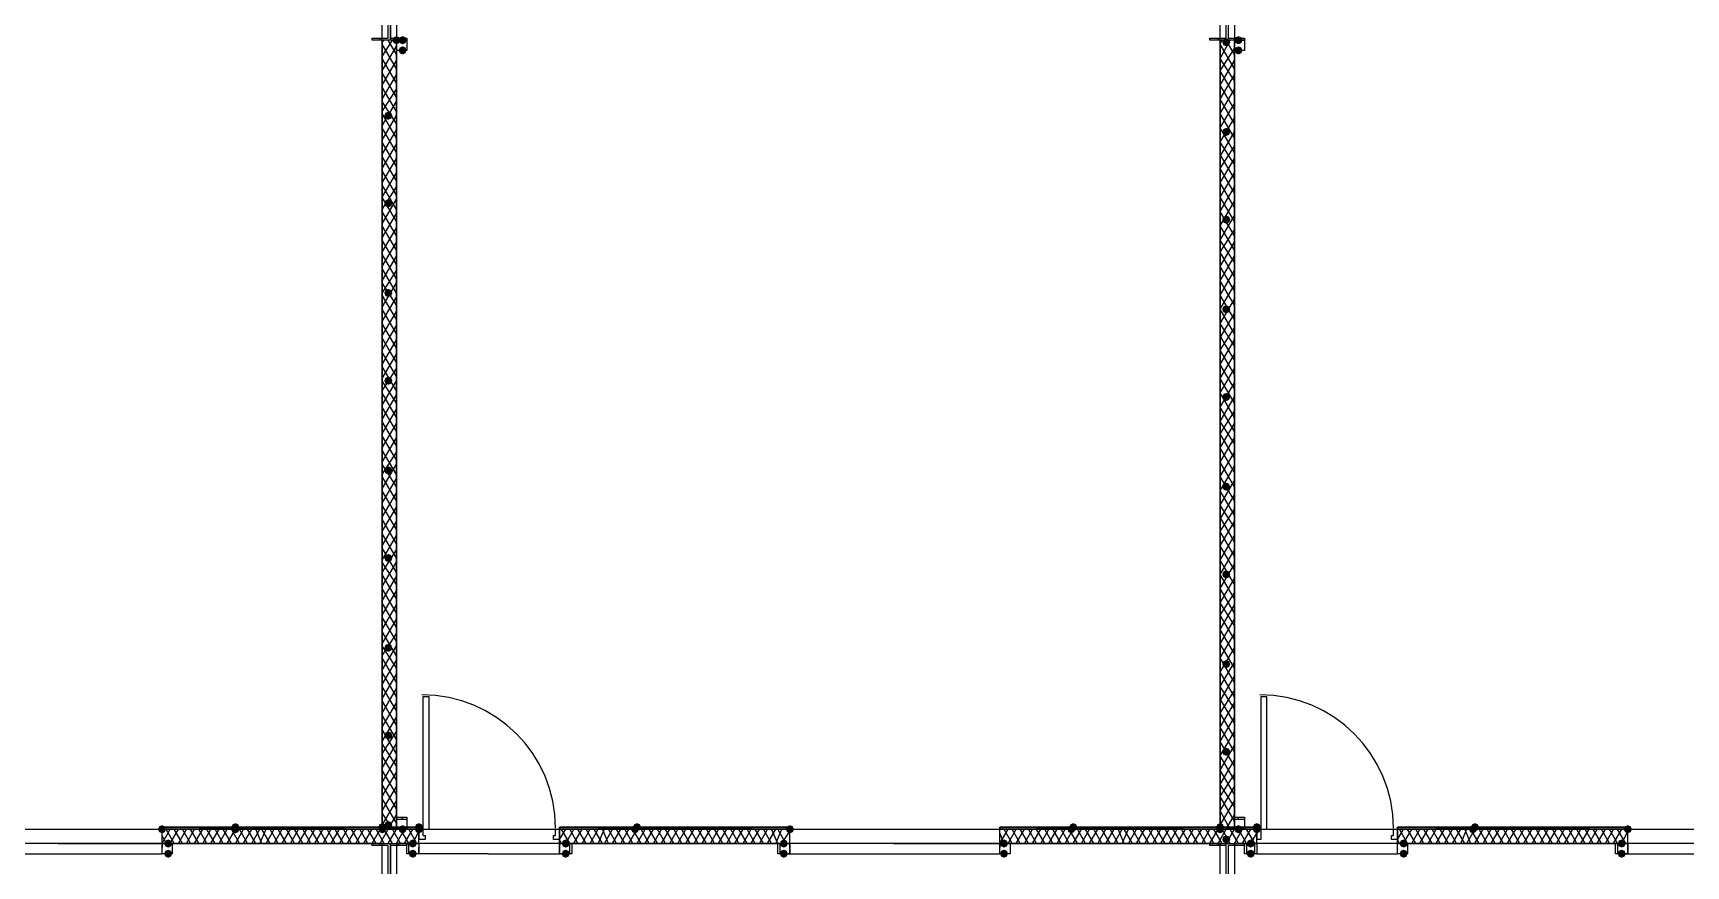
# Model space of a CAD drawing. Header units: millimetres. Extents: x 0 to 420, y 0 to 297.
# Drawn here: x 300.68 to 335, y 185.5 to 202.8 of the extents above; entities that cross this region are included whole.
import ezdxf

# ---------------------------------------------------------------- set-up
doc = ezdxf.new("R2010")
doc.units = ezdxf.units.MM
doc.layers.get('0').update_dxf_attribs({"linetype": 'CONTINUOUS'})

msp = doc.modelspace()

# ---------------------------------------------------------------- hatches: boundary and pattern name
at = {"true_color": 0x000007}
for points in [[(308.313667, 202.649667), (308.288796, 202.589871), (308.229, 202.565), (308.169204, 202.589871), (308.144333, 202.649667), (308.169204, 202.709462), (308.229, 202.734333), (308.288796, 202.709463)], [(308.440667, 202.649667), (308.415796, 202.589871), (308.356, 202.565), (308.296204, 202.589871), (308.271333, 202.649667), (308.296204, 202.709462), (308.356, 202.734333), (308.415796, 202.709463)], [(308.440667, 202.438), (308.415796, 202.378204), (308.356, 202.353333), (308.296204, 202.378204), (308.271333, 202.438), (308.296204, 202.497796), (308.356, 202.522667), (308.415796, 202.497796)], [(325.543333, 202.607333), (325.518462, 202.547537), (325.458667, 202.522667), (325.398871, 202.547537), (325.374, 202.607333), (325.398871, 202.667129), (325.458667, 202.692), (325.518462, 202.667129)], [(325.797333, 202.649667), (325.772462, 202.589871), (325.712667, 202.565), (325.652871, 202.589871), (325.628, 202.649667), (325.652871, 202.709462), (325.712667, 202.734333), (325.772462, 202.709463)], [(325.797333, 202.438), (325.772462, 202.378204), (325.712667, 202.353333), (325.652871, 202.378204), (325.628, 202.438), (325.652871, 202.497796), (325.712667, 202.522667), (325.772462, 202.497796)], [(308.144333, 201.083333), (308.119462, 201.023537), (308.059667, 200.998667), (307.999871, 201.023537), (307.975, 201.083333), (307.999871, 201.143129), (308.059667, 201.168), (308.119462, 201.143129)], [(325.543333, 200.744667), (325.518462, 200.684871), (325.458667, 200.66), (325.398871, 200.684871), (325.374, 200.744667), (325.398871, 200.804462), (325.458667, 200.829333), (325.518462, 200.804463)], [(308.144333, 199.263), (308.119462, 199.203204), (308.059667, 199.178333), (307.999871, 199.203204), (307.975, 199.263), (307.999871, 199.322796), (308.059667, 199.347667), (308.119462, 199.322796)], [(325.543333, 198.924333), (325.518462, 198.864537), (325.458667, 198.839667), (325.398871, 198.864537), (325.374, 198.924333), (325.398871, 198.984129), (325.458667, 199.009), (325.518462, 198.984129)], [(308.144333, 197.400333), (308.119462, 197.340537), (308.059667, 197.315667), (307.999871, 197.340537), (307.975, 197.400333), (307.999871, 197.460129), (308.059667, 197.485), (308.119462, 197.460129)], [(325.543333, 197.061667), (325.518462, 197.001871), (325.458667, 196.977), (325.398871, 197.001871), (325.374, 197.061667), (325.398871, 197.121462), (325.458667, 197.146333), (325.518462, 197.121463)], [(308.144333, 195.58), (308.119462, 195.520204), (308.059667, 195.495333), (307.999871, 195.520204), (307.975, 195.58), (307.999871, 195.639796), (308.059667, 195.664667), (308.119462, 195.639796)], [(325.543333, 195.241333), (325.518462, 195.181537), (325.458667, 195.156667), (325.398871, 195.181537), (325.374, 195.241333), (325.398871, 195.301129), (325.458667, 195.326), (325.518462, 195.301129)], [(308.144333, 193.717333), (308.119462, 193.657537), (308.059667, 193.632667), (307.999871, 193.657537), (307.975, 193.717333), (307.999871, 193.777129), (308.059667, 193.802), (308.119462, 193.777129)], [(325.543333, 193.378667), (325.518462, 193.318871), (325.458667, 193.294), (325.398871, 193.318871), (325.374, 193.378667), (325.398871, 193.438462), (325.458667, 193.463333), (325.518462, 193.438463)], [(308.144333, 191.897), (308.119462, 191.837204), (308.059667, 191.812333), (307.999871, 191.837204), (307.975, 191.897), (307.999871, 191.956796), (308.059667, 191.981667), (308.119462, 191.956796)], [(325.543333, 191.558333), (325.518462, 191.498538), (325.458667, 191.473667), (325.398871, 191.498538), (325.374, 191.558333), (325.398871, 191.618129), (325.458667, 191.643), (325.518462, 191.618129)], [(308.144333, 190.034333), (308.119462, 189.974538), (308.059667, 189.949667), (307.999871, 189.974538), (307.975, 190.034333), (307.999871, 190.094129), (308.059667, 190.119), (308.119462, 190.094129)], [(325.543333, 189.695667), (325.518462, 189.635871), (325.458667, 189.611), (325.398871, 189.635871), (325.374, 189.695667), (325.398871, 189.755462), (325.458667, 189.780333), (325.518462, 189.755463)], [(308.144333, 188.214), (308.119462, 188.154204), (308.059667, 188.129333), (307.999871, 188.154204), (307.975, 188.214), (307.999871, 188.273796), (308.059667, 188.298667), (308.119462, 188.273796)], [(325.543333, 187.875333), (325.518462, 187.815537), (325.458667, 187.790667), (325.398871, 187.815537), (325.374, 187.875333), (325.398871, 187.935129), (325.458667, 187.96), (325.518462, 187.935129)], [(308.144333, 186.351333), (308.119462, 186.291537), (308.059667, 186.266667), (307.999871, 186.291537), (307.975, 186.351333), (307.999871, 186.411129), (308.059667, 186.436), (308.119462, 186.411129)], [(303.445333, 186.266667), (303.420462, 186.206871), (303.360667, 186.182), (303.300871, 186.206871), (303.276, 186.266667), (303.300871, 186.326462), (303.360667, 186.351333), (303.420462, 186.326463)], [(303.572333, 185.970333), (303.547462, 185.910537), (303.487667, 185.885667), (303.427871, 185.910537), (303.403, 185.970333), (303.427871, 186.030129), (303.487667, 186.055), (303.547462, 186.030129)], [(308.440667, 186.266667), (308.415796, 186.206871), (308.356, 186.182), (308.296204, 186.206871), (308.271333, 186.266667), (308.296204, 186.326462), (308.356, 186.351333), (308.415796, 186.326463)], [(308.652333, 185.970333), (308.627462, 185.910537), (308.567667, 185.885667), (308.507871, 185.910537), (308.483, 185.970333), (308.507871, 186.030129), (308.567667, 186.055), (308.627462, 186.030129)], [(311.827333, 185.970333), (311.802462, 185.910537), (311.742667, 185.885667), (311.682871, 185.910537), (311.658, 185.970333), (311.682871, 186.030129), (311.742667, 186.055), (311.802462, 186.030129)], [(316.357, 185.970333), (316.332129, 185.910537), (316.272333, 185.885667), (316.212538, 185.910537), (316.187667, 185.970333), (316.212537, 186.030129), (316.272333, 186.055), (316.332129, 186.030129)], [(320.929, 185.970333), (320.904129, 185.910537), (320.844333, 185.885667), (320.784537, 185.910537), (320.759667, 185.970333), (320.784537, 186.030129), (320.844333, 186.055), (320.904129, 186.030129)], [(325.543333, 186.055), (325.518462, 185.995204), (325.458667, 185.970333), (325.398871, 185.995204), (325.374, 186.055), (325.398871, 186.114796), (325.458667, 186.139667), (325.518462, 186.114796)], [(325.797333, 186.266667), (325.772462, 186.206871), (325.712667, 186.182), (325.652871, 186.206871), (325.628, 186.266667), (325.652871, 186.326462), (325.712667, 186.351333), (325.772462, 186.326463)], [(326.051333, 185.970333), (326.026462, 185.910537), (325.966667, 185.885667), (325.906871, 185.910537), (325.882, 185.970333), (325.906871, 186.030129), (325.966667, 186.055), (326.026462, 186.030129)], [(329.226333, 185.970333), (329.201462, 185.910537), (329.141667, 185.885667), (329.081871, 185.910537), (329.057, 185.970333), (329.081871, 186.030129), (329.141667, 186.055), (329.201462, 186.030129)], [(333.756, 185.970333), (333.731129, 185.910537), (333.671333, 185.885667), (333.611537, 185.910537), (333.586667, 185.970333), (333.611537, 186.030129), (333.671333, 186.055), (333.731129, 186.030129)], [(303.572333, 185.758667), (303.547462, 185.698871), (303.487667, 185.674), (303.427871, 185.698871), (303.403, 185.758667), (303.427871, 185.818462), (303.487667, 185.843333), (303.547462, 185.818463)], [(308.652333, 185.758667), (308.627462, 185.698871), (308.567667, 185.674), (308.507871, 185.698871), (308.483, 185.758667), (308.507871, 185.818462), (308.567667, 185.843333), (308.627462, 185.818463)], [(311.827333, 185.758667), (311.802462, 185.698871), (311.742667, 185.674), (311.682871, 185.698871), (311.658, 185.758667), (311.682871, 185.818462), (311.742667, 185.843333), (311.802462, 185.818463)], [(316.357, 185.758667), (316.332129, 185.698871), (316.272333, 185.674), (316.212538, 185.698871), (316.187667, 185.758667), (316.212537, 185.818462), (316.272333, 185.843333), (316.332129, 185.818463)], [(320.929, 185.758667), (320.904129, 185.698871), (320.844333, 185.674), (320.784537, 185.698871), (320.759667, 185.758667), (320.784537, 185.818462), (320.844333, 185.843333), (320.904129, 185.818463)], [(326.051333, 185.758667), (326.026462, 185.698871), (325.966667, 185.674), (325.906871, 185.698871), (325.882, 185.758667), (325.906871, 185.818462), (325.966667, 185.843333), (326.026462, 185.818463)], [(329.226333, 185.758667), (329.201462, 185.698871), (329.141667, 185.674), (329.081871, 185.698871), (329.057, 185.758667), (329.081871, 185.818462), (329.141667, 185.843333), (329.201462, 185.818463)], [(333.756, 185.758667), (333.731129, 185.698871), (333.671333, 185.674), (333.611537, 185.698871), (333.586667, 185.758667), (333.611537, 185.818462), (333.671333, 185.843333), (333.731129, 185.818463)]]:
    msp.add_hatch(color=0, dxfattribs=at).paths.add_polyline_path(points, flags=0)
at = {"true_color": 0x0000fe}
for points in [[(304.969333, 186.309), (304.944462, 186.249204), (304.884667, 186.224333), (304.824871, 186.249204), (304.8, 186.309), (304.824871, 186.368796), (304.884667, 186.393667), (304.944462, 186.368796)], [(308.017333, 186.309), (307.992462, 186.249204), (307.932667, 186.224333), (307.872871, 186.249204), (307.848, 186.309), (307.872871, 186.368796), (307.932667, 186.393667), (307.992462, 186.368796)], [(308.017333, 186.309), (307.992462, 186.249204), (307.932667, 186.224333), (307.872871, 186.249204), (307.848, 186.309), (307.872871, 186.368796), (307.932667, 186.393667), (307.992462, 186.368796)], [(308.779333, 186.309), (308.754462, 186.249204), (308.694667, 186.224333), (308.634871, 186.249204), (308.61, 186.309), (308.634871, 186.368796), (308.694667, 186.393667), (308.754462, 186.368796)], [(313.309, 186.309), (313.284129, 186.249204), (313.224333, 186.224333), (313.164537, 186.249204), (313.139667, 186.309), (313.164537, 186.368796), (313.224333, 186.393667), (313.284129, 186.368796)], [(322.368333, 186.309), (322.343462, 186.249204), (322.283667, 186.224333), (322.223871, 186.249204), (322.199, 186.309), (322.223871, 186.368796), (322.283667, 186.393667), (322.343462, 186.368796)], [(325.416333, 186.309), (325.391462, 186.249204), (325.331667, 186.224333), (325.271871, 186.249204), (325.247, 186.309), (325.271871, 186.368796), (325.331667, 186.393667), (325.391462, 186.368796)], [(325.416333, 186.309), (325.391462, 186.249204), (325.331667, 186.224333), (325.271871, 186.249204), (325.247, 186.309), (325.271871, 186.368796), (325.331667, 186.393667), (325.391462, 186.368796)], [(326.178333, 186.309), (326.153462, 186.249204), (326.093667, 186.224333), (326.033871, 186.249204), (326.009, 186.309), (326.033871, 186.368796), (326.093667, 186.393667), (326.153462, 186.368796)], [(330.708, 186.309), (330.683129, 186.249204), (330.623333, 186.224333), (330.563538, 186.249204), (330.538667, 186.309), (330.563537, 186.368796), (330.623333, 186.393667), (330.683129, 186.368796)], [(304.969333, 186.266667), (304.944462, 186.206871), (304.884667, 186.182), (304.824871, 186.206871), (304.8, 186.266667), (304.824871, 186.326462), (304.884667, 186.351333), (304.944462, 186.326463)], [(308.017333, 186.266667), (307.992462, 186.206871), (307.932667, 186.182), (307.872871, 186.206871), (307.848, 186.266667), (307.872871, 186.326462), (307.932667, 186.351333), (307.992462, 186.326463)], [(308.017333, 186.266667), (307.992462, 186.206871), (307.932667, 186.182), (307.872871, 186.206871), (307.848, 186.266667), (307.872871, 186.326462), (307.932667, 186.351333), (307.992462, 186.326463)], [(308.779333, 186.266667), (308.754462, 186.206871), (308.694667, 186.182), (308.634871, 186.206871), (308.61, 186.266667), (308.634871, 186.326462), (308.694667, 186.351333), (308.754462, 186.326463)], [(313.266667, 186.266667), (313.241796, 186.206871), (313.182, 186.182), (313.122204, 186.206871), (313.097333, 186.266667), (313.122204, 186.326462), (313.182, 186.351333), (313.241796, 186.326463)], [(316.484, 186.266667), (316.459129, 186.206871), (316.399333, 186.182), (316.339538, 186.206871), (316.314667, 186.266667), (316.339537, 186.326462), (316.399333, 186.351333), (316.459129, 186.326463)], [(316.484, 186.266667), (316.459129, 186.206871), (316.399333, 186.182), (316.339538, 186.206871), (316.314667, 186.266667), (316.339537, 186.326462), (316.399333, 186.351333), (316.459129, 186.326463)], [(322.326, 186.266667), (322.301129, 186.206871), (322.241333, 186.182), (322.181537, 186.206871), (322.156667, 186.266667), (322.181537, 186.326462), (322.241333, 186.351333), (322.301129, 186.326463)], [(325.416333, 186.266667), (325.391462, 186.206871), (325.331667, 186.182), (325.271871, 186.206871), (325.247, 186.266667), (325.271871, 186.326462), (325.331667, 186.351333), (325.391462, 186.326463)], [(325.416333, 186.266667), (325.391462, 186.206871), (325.331667, 186.182), (325.271871, 186.206871), (325.247, 186.266667), (325.271871, 186.326462), (325.331667, 186.351333), (325.391462, 186.326463)], [(326.178333, 186.266667), (326.153462, 186.206871), (326.093667, 186.182), (326.033871, 186.206871), (326.009, 186.266667), (326.033871, 186.326462), (326.093667, 186.351333), (326.153462, 186.326463)], [(330.665667, 186.266667), (330.640796, 186.206871), (330.581, 186.182), (330.521204, 186.206871), (330.496333, 186.266667), (330.521204, 186.326462), (330.581, 186.351333), (330.640796, 186.326463)], [(333.883, 186.266667), (333.858129, 186.206871), (333.798333, 186.182), (333.738538, 186.206871), (333.713667, 186.266667), (333.738537, 186.326462), (333.798333, 186.351333), (333.858129, 186.326463)], [(333.883, 186.266667), (333.858129, 186.206871), (333.798333, 186.182), (333.738538, 186.206871), (333.713667, 186.266667), (333.738537, 186.326462), (333.798333, 186.351333), (333.858129, 186.326463)]]:
    msp.add_hatch(color=0, dxfattribs=at).paths.add_polyline_path(points, flags=0)
at = {"true_color": 0x000007}
h = msp.add_hatch(color=0, dxfattribs=at)
h.paths.add_polyline_path([(307.932667, 186.309), (303.360667, 186.309), (307.932667, 186.266667)], flags=0)
h.paths.add_polyline_path([(303.360667, 186.309), (307.932667, 186.266667), (303.360667, 186.266667)], flags=0)
h = msp.add_hatch(color=0, dxfattribs=at)
h.paths.add_polyline_path([(308.694667, 186.309), (307.932667, 186.309), (308.694667, 186.266667)], flags=0)
h.paths.add_polyline_path([(307.932667, 186.309), (308.694667, 186.266667), (307.932667, 186.266667)], flags=0)
h = msp.add_hatch(color=0, dxfattribs=at)
h.paths.add_polyline_path([(316.399333, 186.309), (311.615667, 186.309), (316.399333, 186.266667)], flags=0)
h.paths.add_polyline_path([(311.615667, 186.309), (316.399333, 186.266667), (311.615667, 186.266667)], flags=0)
h = msp.add_hatch(color=0, dxfattribs=at)
h.paths.add_polyline_path([(325.331667, 186.309), (320.759667, 186.309), (325.331667, 186.266667)], flags=0)
h.paths.add_polyline_path([(320.759667, 186.309), (325.331667, 186.266667), (320.759667, 186.266667)], flags=0)
h = msp.add_hatch(color=0, dxfattribs=at)
h.paths.add_polyline_path([(326.093667, 186.309), (325.331667, 186.309), (326.093667, 186.266667)], flags=0)
h.paths.add_polyline_path([(325.331667, 186.309), (326.093667, 186.266667), (325.331667, 186.266667)], flags=0)
h = msp.add_hatch(color=0, dxfattribs=at)
h.paths.add_polyline_path([(333.798333, 186.309), (329.014667, 186.309), (333.798333, 186.266667)], flags=0)
h.paths.add_polyline_path([(329.014667, 186.309), (333.798333, 186.266667), (329.014667, 186.266667)], flags=0)

# ---------------------------------------------------------------- linework, layer by layer
at = {"color": 0, "true_color": 0x000007}
for points in [[(290.83, 186.266667), (307.932667, 186.266667), (307.932667, 220.768333), (290.83, 220.768333)], [(308.229, 186.266667), (325.331667, 186.266667), (325.331667, 220.768333), (308.229, 220.768333)], [(342.730667, 186.266667), (342.730667, 220.768333), (325.628, 220.768333), (325.628, 186.266667)], [(308.440667, 202.649667), (307.721, 202.649667), (307.721, 202.692), (308.059667, 202.692), (308.059667, 203.327), (307.721, 203.327), (307.721, 203.369333), (308.440667, 203.369333), (308.440667, 203.327), (308.102, 203.327), (308.102, 202.692), (308.440667, 202.692)], [(325.839667, 202.649667), (325.12, 202.649667), (325.12, 202.692), (325.458667, 202.692), (325.458667, 203.327), (325.12, 203.327), (325.12, 203.369333), (325.839667, 203.369333), (325.839667, 203.327), (325.501, 203.327), (325.501, 202.692), (325.839667, 202.692)], [(308.440667, 202.438), (308.229, 202.438), (308.229, 202.649667), (308.440667, 202.649667), (308.440667, 202.438), (308.229, 202.438), (308.229, 202.649667), (308.440667, 202.649667)], [(325.839667, 202.438), (325.628, 202.438), (325.628, 202.649667), (325.839667, 202.649667), (325.839667, 202.438), (325.628, 202.438), (325.628, 202.649667), (325.839667, 202.649667)], [(308.779333, 189.018333), (308.779333, 186.266667), (308.906333, 186.266667), (308.906333, 189.018333)], [(326.178333, 189.018333), (326.178333, 186.266667), (326.305333, 186.266667), (326.305333, 189.018333)], [(308.440667, 186.266667), (308.229, 186.266667), (308.229, 186.478333), (308.440667, 186.478333), (308.440667, 186.266667), (308.229, 186.266667), (308.229, 186.520667), (308.440667, 186.520667)], [(325.839667, 186.266667), (325.628, 186.266667), (325.628, 186.478333), (325.839667, 186.478333), (325.839667, 186.266667), (325.628, 186.266667), (325.628, 186.520667), (325.839667, 186.520667)], [(307.932667, 186.309), (303.360667, 186.309), (307.932667, 186.266667)], [(303.360667, 186.309), (307.932667, 186.266667), (303.360667, 186.266667)], [(303.360667, 186.266667), (303.360667, 186.309), (307.932667, 186.309), (307.932667, 186.266667), (303.360667, 186.266667), (307.932667, 186.266667), (307.932667, 186.309), (303.360667, 186.309)], [(308.694667, 186.309), (307.932667, 186.309), (308.694667, 186.266667)], [(307.932667, 186.309), (308.694667, 186.266667), (307.932667, 186.266667)], [(308.694667, 186.309), (307.932667, 186.309), (307.932667, 186.266667), (308.694667, 186.266667)], [(308.694667, 186.309), (307.932667, 186.309), (307.932667, 186.266667), (308.694667, 186.266667)], [(308.694667, 186.055), (308.694667, 186.266667), (308.779333, 186.266667), (308.779333, 186.139667), (308.821667, 186.139667), (308.821667, 186.055)], [(308.694667, 186.266667), (308.694667, 186.055)], [(311.488667, 186.055), (311.488667, 186.139667), (311.531, 186.139667), (311.531, 186.266667), (311.615667, 186.266667), (311.615667, 186.055)], [(316.399333, 186.309), (311.615667, 186.309), (316.399333, 186.266667)], [(311.615667, 186.309), (316.399333, 186.266667), (311.615667, 186.266667)], [(311.615667, 186.266667), (311.615667, 186.309), (316.399333, 186.309), (316.399333, 186.266667), (311.615667, 186.266667), (316.399333, 186.266667), (316.399333, 186.309), (311.615667, 186.309)], [(311.615667, 186.266667), (311.615667, 186.055)], [(325.331667, 186.309), (320.759667, 186.309), (325.331667, 186.266667)], [(320.759667, 186.309), (325.331667, 186.266667), (320.759667, 186.266667)], [(320.759667, 186.266667), (320.759667, 186.309), (325.331667, 186.309), (325.331667, 186.266667), (320.759667, 186.266667), (325.331667, 186.266667), (325.331667, 186.309), (320.759667, 186.309)], [(326.093667, 186.309), (325.331667, 186.309), (326.093667, 186.266667)], [(325.331667, 186.309), (326.093667, 186.266667), (325.331667, 186.266667)], [(326.093667, 186.309), (325.331667, 186.309), (325.331667, 186.266667), (326.093667, 186.266667)], [(326.093667, 186.309), (325.331667, 186.309), (325.331667, 186.266667), (326.093667, 186.266667)], [(326.093667, 186.055), (326.093667, 186.266667), (326.178333, 186.266667), (326.178333, 186.139667), (326.178333, 186.055)], [(326.093667, 186.266667), (326.093667, 186.055)], [(328.887667, 186.055), (328.887667, 186.139667), (328.93, 186.139667), (328.93, 186.266667), (329.014667, 186.266667), (329.014667, 186.055)], [(333.798333, 186.309), (329.014667, 186.309), (333.798333, 186.266667)], [(329.014667, 186.309), (333.798333, 186.266667), (329.014667, 186.266667)], [(329.014667, 186.266667), (329.014667, 186.309), (333.798333, 186.309), (333.798333, 186.266667), (329.014667, 186.266667), (333.798333, 186.266667), (333.798333, 186.309), (329.014667, 186.309)], [(329.014667, 186.266667), (329.014667, 186.055)], [(307.932667, 185.970333), (290.83, 185.970333), (290.83, 174.836667), (307.932667, 174.836667)], [(308.440667, 185.250667), (307.721, 185.250667), (307.721, 185.293), (308.059667, 185.293), (308.059667, 185.928), (307.721, 185.928), (307.721, 185.970333), (308.440667, 185.970333), (308.440667, 185.928), (308.102, 185.928), (308.102, 185.293), (308.440667, 185.293)], [(325.331667, 174.836667), (325.331667, 185.970333), (308.229, 185.970333), (308.229, 174.836667)], [(311.869667, 185.758667), (311.615667, 185.758667), (311.615667, 185.970333), (311.869667, 185.970333)], [(311.827333, 185.758667), (311.827333, 185.970333), (311.615667, 185.970333), (311.615667, 185.758667)], [(316.145333, 185.970333), (316.399333, 185.970333), (316.399333, 185.758667), (316.145333, 185.758667)], [(316.187667, 185.970333), (316.187667, 185.758667), (316.399333, 185.758667), (316.399333, 185.970333)], [(325.839667, 185.250667), (325.12, 185.250667), (325.12, 185.293), (325.458667, 185.293), (325.458667, 185.928), (325.12, 185.928), (325.12, 185.970333), (325.839667, 185.970333), (325.839667, 185.928), (325.501, 185.928), (325.501, 185.293), (325.839667, 185.293)], [(325.628, 185.970333), (325.628, 174.836667), (342.730667, 174.836667), (342.730667, 185.970333)], [(326.093667, 185.758667), (325.839667, 185.758667), (325.839667, 185.970333), (326.093667, 185.970333)], [(326.051333, 185.758667), (326.051333, 185.970333), (325.882, 185.970333), (325.882, 185.758667)], [(329.226333, 185.758667), (329.014667, 185.758667), (329.014667, 185.970333), (329.226333, 185.970333), (329.226333, 185.758667), (329.014667, 185.758667), (329.014667, 185.970333), (329.226333, 185.970333)], [(333.544333, 185.970333), (333.798333, 185.970333), (333.798333, 185.758667), (333.544333, 185.758667)], [(333.586667, 185.970333), (333.586667, 185.758667), (333.798333, 185.758667), (333.798333, 185.970333)]]:
    msp.add_lwpolyline(points, close=True, dxfattribs=at)
for points in [[(308.102, 202.649667), (308.102, 203.369333)], [(325.458667, 202.649667), (325.458667, 203.369333)], [(307.721, 202.649667), (307.721, 202.692)], [(307.890333, 202.649667), (307.890333, 202.692)], [(307.932667, 202.607333), (307.975, 202.649667)], [(307.932667, 202.311), (308.144333, 202.649667)], [(308.229, 186.266667), (308.229, 202.649667), (307.932667, 202.649667), (307.932667, 186.266667)], [(308.229, 202.057), (307.932667, 202.565)], [(307.932667, 202.014667), (308.229, 202.522667)], [(308.229, 202.353333), (308.059667, 202.649667)], [(308.271333, 202.649667), (308.271333, 202.692)], [(308.440667, 202.649667), (308.440667, 202.692)], [(325.12, 202.649667), (325.12, 202.692)], [(325.289333, 202.649667), (325.289333, 202.692)], [(325.331667, 202.565), (325.374, 202.649667)], [(325.331667, 202.268667), (325.543333, 202.649667)], [(325.628, 186.266667), (325.628, 202.649667), (325.331667, 202.649667), (325.331667, 186.266667)], [(325.628, 202.057), (325.331667, 202.565)], [(325.628, 202.353333), (325.458667, 202.649667)], [(325.628, 202.649667), (325.628, 202.692)], [(325.839667, 202.649667), (325.839667, 202.692)], [(308.229, 201.760667), (307.932667, 202.268667)], [(307.932667, 201.718333), (308.229, 202.226333)], [(325.331667, 202.014667), (325.628, 202.480333)], [(325.628, 201.803), (325.331667, 202.268667)], [(325.331667, 201.718333), (325.628, 202.226333)], [(308.229, 201.464333), (307.932667, 201.972333)], [(307.932667, 201.422), (308.229, 201.93)], [(325.628, 201.506667), (325.331667, 202.014667)], [(325.331667, 201.422), (325.628, 201.93)], [(308.229, 201.168), (307.932667, 201.676)], [(307.932667, 201.168), (308.229, 201.633667)], [(325.628, 201.210333), (325.331667, 201.718333)], [(325.331667, 201.125667), (325.628, 201.633667)], [(307.932667, 200.871667), (308.229, 201.379667)], [(308.229, 200.914), (307.932667, 201.379667)], [(325.628, 200.914), (325.331667, 201.422)], [(325.331667, 200.829333), (325.628, 201.337333)], [(308.229, 200.617667), (307.932667, 201.125667)], [(307.932667, 200.575333), (308.229, 201.083333)], [(308.229, 200.321333), (307.932667, 200.829333)], [(307.932667, 200.279), (308.229, 200.787)], [(325.628, 200.617667), (325.331667, 201.125667)], [(325.331667, 200.533), (325.628, 201.041)], [(325.628, 200.321333), (325.331667, 200.829333)], [(308.229, 200.025), (307.932667, 200.533)], [(307.932667, 199.982667), (308.229, 200.490667)], [(325.331667, 200.236667), (325.628, 200.744667)], [(325.628, 200.067333), (325.331667, 200.533)], [(325.331667, 199.982667), (325.628, 200.448333)], [(308.229, 199.728667), (307.932667, 200.236667)], [(307.932667, 199.686333), (308.229, 200.194333)], [(325.628, 199.771), (325.331667, 200.279)], [(325.331667, 199.686333), (325.628, 200.194333)], [(308.229, 199.432333), (307.932667, 199.940333)], [(307.932667, 199.39), (308.229, 199.898)], [(325.628, 199.474667), (325.331667, 199.982667)], [(325.331667, 199.39), (325.628, 199.898)], [(308.229, 199.136), (307.932667, 199.644)], [(307.932667, 199.136), (308.229, 199.601667)], [(325.628, 199.178333), (325.331667, 199.686333)], [(325.331667, 199.093667), (325.628, 199.601667)], [(308.229, 198.882), (307.932667, 199.39)], [(307.932667, 198.839667), (308.229, 199.347667)], [(308.229, 198.585667), (307.932667, 199.093667)], [(325.628, 198.882), (325.331667, 199.39)], [(325.331667, 198.797333), (325.628, 199.305333)], [(325.628, 198.585667), (325.331667, 199.093667)], [(307.932667, 198.543333), (308.229, 199.051333)], [(308.229, 198.289333), (307.932667, 198.797333)], [(307.932667, 198.247), (308.229, 198.755)], [(325.331667, 198.501), (325.628, 199.009)], [(325.628, 198.289333), (325.331667, 198.797333)], [(308.229, 197.993), (307.932667, 198.501)], [(307.932667, 197.950667), (308.229, 198.458667)], [(325.331667, 198.247), (325.628, 198.712667)], [(325.628, 198.035333), (325.331667, 198.501)], [(325.331667, 197.950667), (325.628, 198.458667)], [(308.229, 197.696667), (307.932667, 198.204667)], [(307.932667, 197.654333), (308.229, 198.162333)], [(325.628, 197.739), (325.331667, 198.247)], [(325.331667, 197.654333), (325.628, 198.162333)], [(308.229, 197.400333), (307.932667, 197.908333)], [(307.932667, 197.400333), (308.229, 197.866)], [(325.628, 197.442667), (325.331667, 197.950667)], [(325.331667, 197.358), (325.628, 197.866)], [(307.932667, 197.104), (308.229, 197.612)], [(308.229, 197.146333), (307.932667, 197.612)], [(308.229, 196.85), (307.932667, 197.358)], [(325.628, 197.146333), (325.331667, 197.654333)], [(325.331667, 197.061667), (325.628, 197.569667)], [(325.628, 196.85), (325.331667, 197.358)], [(307.932667, 196.807667), (308.229, 197.315667)], [(308.229, 196.553667), (307.932667, 197.061667)], [(307.932667, 196.511333), (308.229, 197.019333)], [(325.331667, 196.765333), (325.628, 197.273333)], [(325.628, 196.553667), (325.331667, 197.061667)], [(308.229, 196.257333), (307.932667, 196.765333)], [(307.932667, 196.215), (308.229, 196.723)], [(325.331667, 196.469), (325.628, 196.977)], [(325.628, 196.299667), (325.331667, 196.765333)], [(325.331667, 196.215), (325.628, 196.680667)], [(308.229, 195.961), (307.932667, 196.469)], [(307.932667, 195.918667), (308.229, 196.426667)], [(325.628, 196.003333), (325.331667, 196.511333)], [(325.331667, 195.918667), (325.628, 196.426667)], [(308.229, 195.664667), (307.932667, 196.172667)], [(307.932667, 195.622333), (308.229, 196.130333)], [(325.628, 195.707), (325.331667, 196.215)], [(325.331667, 195.622333), (325.628, 196.130333)], [(308.229, 195.368333), (307.932667, 195.876333)], [(307.932667, 195.368333), (308.229, 195.834)], [(325.628, 195.410667), (325.331667, 195.918667)], [(325.331667, 195.326), (325.628, 195.834)], [(307.932667, 195.072), (308.229, 195.58)], [(308.229, 195.114333), (307.932667, 195.58)], [(308.229, 194.818), (307.932667, 195.326)], [(325.628, 195.114333), (325.331667, 195.622333)], [(325.331667, 195.029667), (325.628, 195.537667)], [(325.628, 194.818), (325.331667, 195.326)], [(307.932667, 194.775667), (308.229, 195.283667)], [(308.229, 194.521667), (307.932667, 195.029667)], [(307.932667, 194.479333), (308.229, 194.987333)], [(325.331667, 194.733333), (325.628, 195.241333)], [(325.628, 194.521667), (325.331667, 195.029667)], [(308.229, 194.225333), (307.932667, 194.733333)], [(307.932667, 194.183), (308.229, 194.691)], [(325.331667, 194.479333), (325.628, 194.945)], [(325.628, 194.267667), (325.331667, 194.733333)], [(325.331667, 194.183), (325.628, 194.691)], [(308.229, 193.929), (307.932667, 194.437)], [(307.932667, 193.886667), (308.229, 194.394667)], [(325.628, 193.971333), (325.331667, 194.479333)], [(325.331667, 193.886667), (325.628, 194.394667)], [(308.229, 193.632667), (307.932667, 194.140667)], [(307.932667, 193.632667), (308.229, 194.098333)], [(325.628, 193.675), (325.331667, 194.183)], [(325.331667, 193.590333), (325.628, 194.098333)], [(307.932667, 193.336333), (308.229, 193.844333)], [(308.229, 193.378667), (307.932667, 193.844333)], [(308.229, 193.082333), (307.932667, 193.590333)], [(325.628, 193.378667), (325.331667, 193.886667)], [(325.331667, 193.294), (325.628, 193.802)], [(325.628, 193.082333), (325.331667, 193.590333)], [(307.932667, 193.04), (308.229, 193.548)], [(308.229, 192.786), (307.932667, 193.294)], [(307.932667, 192.743667), (308.229, 193.251667)], [(325.331667, 192.997667), (325.628, 193.505667)], [(325.628, 192.786), (325.331667, 193.294)], [(308.229, 192.489667), (307.932667, 192.997667)], [(307.932667, 192.447333), (308.229, 192.955333)], [(325.331667, 192.701333), (325.628, 193.209333)], [(325.628, 192.532), (325.331667, 192.997667)], [(325.331667, 192.447333), (325.628, 192.913)], [(308.229, 192.193333), (307.932667, 192.701333)], [(307.932667, 192.151), (308.229, 192.659)], [(325.628, 192.235667), (325.331667, 192.743667)], [(325.331667, 192.151), (325.628, 192.659)], [(308.229, 191.897), (307.932667, 192.405)], [(307.932667, 191.854667), (308.229, 192.362667)], [(325.628, 191.939333), (325.331667, 192.447333)], [(325.331667, 191.854667), (325.628, 192.362667)], [(308.229, 191.600667), (307.932667, 192.108667)], [(307.932667, 191.600667), (308.229, 192.066333)], [(325.628, 191.643), (325.331667, 192.151)], [(325.331667, 191.558333), (325.628, 192.066333)], [(307.932667, 191.304333), (308.229, 191.812333)], [(308.229, 191.346667), (307.932667, 191.812333)], [(308.229, 191.050333), (307.932667, 191.558333)], [(325.628, 191.346667), (325.331667, 191.854667)], [(325.331667, 191.262), (325.628, 191.77)], [(325.628, 191.050333), (325.331667, 191.558333)], [(307.932667, 191.008), (308.229, 191.516)], [(308.229, 190.754), (307.932667, 191.262)], [(307.932667, 190.711667), (308.229, 191.219667)], [(325.331667, 190.965667), (325.628, 191.473667)], [(325.628, 190.754), (325.331667, 191.262)], [(325.331667, 190.711667), (325.628, 191.177333)], [(308.229, 190.457667), (307.932667, 190.965667)], [(307.932667, 190.415333), (308.229, 190.923333)], [(325.628, 190.5), (325.331667, 190.965667)], [(325.331667, 190.415333), (325.628, 190.923333)], [(308.229, 190.161333), (307.932667, 190.669333)], [(307.932667, 190.119), (308.229, 190.627)], [(325.628, 190.203667), (325.331667, 190.711667)], [(325.331667, 190.119), (325.628, 190.627)], [(308.229, 189.865), (307.932667, 190.373)], [(307.932667, 189.865), (308.229, 190.330667)], [(325.628, 189.907333), (325.331667, 190.415333)], [(325.331667, 189.822667), (325.628, 190.330667)], [(307.932667, 189.568667), (308.229, 190.076667)], [(308.229, 189.611), (307.932667, 190.076667)], [(308.229, 189.314667), (307.932667, 189.822667)], [(325.628, 189.611), (325.331667, 190.119)], [(325.331667, 189.526333), (325.628, 190.034333)], [(325.628, 189.314667), (325.331667, 189.822667)], [(307.932667, 189.272333), (308.229, 189.780333)], [(308.229, 189.018333), (307.932667, 189.526333)], [(307.932667, 188.976), (308.229, 189.484)], [(325.331667, 189.23), (325.628, 189.738)], [(325.628, 189.018333), (325.331667, 189.526333)], [(308.229, 188.722), (307.932667, 189.23)], [(307.932667, 188.679667), (308.229, 189.187667)], [(325.331667, 188.933667), (325.628, 189.441667)], [(325.628, 188.764333), (325.331667, 189.23)], [(325.331667, 188.679667), (325.628, 189.145333)], [(308.229, 188.425667), (307.932667, 188.933667)], [(307.932667, 188.383333), (308.229, 188.891333)], [(311.531, 186.287833), (311.516684, 186.571342), (311.474666, 186.84666), (311.40634, 187.112395), (311.313099, 187.367151), (311.196337, 187.609537), (311.057448, 187.838157), (310.897824, 188.051619), (310.718861, 188.248528), (310.521952, 188.427491), (310.308491, 188.587114), (310.07987, 188.726004), (309.837485, 188.842766), (309.582728, 188.936007), (309.316994, 189.004333), (309.041675, 189.046351), (308.758167, 189.060667)], [(325.628, 188.468), (325.331667, 188.976)], [(325.331667, 188.383333), (325.628, 188.891333)], [(328.93, 186.287833), (328.915684, 186.571342), (328.873666, 186.84666), (328.80534, 187.112395), (328.712099, 187.367151), (328.595337, 187.609537), (328.456448, 187.838157), (328.296824, 188.051619), (328.117861, 188.248528), (327.920952, 188.427491), (327.707491, 188.587114), (327.47887, 188.726004), (327.236485, 188.842766), (326.981728, 188.936007), (326.715994, 189.004333), (326.440675, 189.046351), (326.157167, 189.060667)], [(308.229, 188.129333), (307.932667, 188.637333)], [(307.932667, 188.087), (308.229, 188.595)], [(325.628, 188.171667), (325.331667, 188.679667)], [(325.331667, 188.087), (325.628, 188.595)], [(308.229, 187.833), (307.932667, 188.341)], [(307.932667, 187.833), (308.229, 188.298667)], [(325.628, 187.875333), (325.331667, 188.383333)], [(325.331667, 187.790667), (325.628, 188.298667)], [(307.932667, 187.536667), (308.229, 188.044667)], [(308.229, 187.579), (307.932667, 188.044667)], [(308.229, 187.282667), (307.932667, 187.790667)], [(307.932667, 187.240333), (308.229, 187.748333)], [(325.628, 187.579), (325.331667, 188.087)], [(325.331667, 187.494333), (325.628, 188.002333)], [(325.628, 187.282667), (325.331667, 187.790667)], [(308.229, 186.986333), (307.932667, 187.494333)], [(307.932667, 186.944), (308.229, 187.452)], [(325.331667, 187.198), (325.628, 187.706)], [(325.628, 186.986333), (325.331667, 187.494333)], [(325.331667, 186.944), (325.628, 187.409667)], [(308.229, 186.69), (307.932667, 187.198)], [(307.932667, 186.647667), (308.229, 187.155667)], [(325.628, 186.732333), (325.331667, 187.198)], [(325.331667, 186.647667), (325.628, 187.155667)], [(308.229, 186.393667), (307.932667, 186.901667)], [(307.932667, 186.351333), (308.229, 186.859333)], [(325.628, 186.436), (325.331667, 186.944)], [(325.331667, 186.351333), (325.628, 186.859333)], [(308.144333, 186.266667), (307.932667, 186.605333)], [(308.059667, 186.266667), (308.229, 186.563)], [(308.356, 186.478333), (308.356, 186.520667)], [(325.543333, 186.266667), (325.331667, 186.647667)], [(325.458667, 186.266667), (325.628, 186.563)], [(325.712667, 186.478333), (325.712667, 186.520667)], [(307.932667, 186.266667), (303.360667, 186.266667), (307.932667, 186.309), (303.360667, 186.309)], [(303.360667, 185.970333), (303.53, 186.266667)], [(303.360667, 185.970333), (303.360667, 186.266667)], [(303.360667, 185.970333), (303.360667, 186.266667)], [(307.932667, 186.266667), (303.360667, 186.266667)], [(303.445333, 185.970333), (303.360667, 186.139667)], [(303.614667, 185.970333), (303.445333, 186.266667)], [(303.53, 185.970333), (303.699333, 186.266667)], [(303.784, 185.970333), (303.614667, 186.266667)], [(303.699333, 185.970333), (303.868667, 186.266667)], [(303.953333, 185.970333), (303.784, 186.266667)], [(303.868667, 185.970333), (304.038, 186.266667)], [(304.122667, 185.970333), (303.953333, 186.266667)], [(304.038, 185.970333), (304.207333, 186.266667)], [(304.292, 185.970333), (304.122667, 186.266667)], [(304.207333, 185.970333), (304.376667, 186.266667)], [(304.461333, 185.970333), (304.292, 186.266667)], [(304.376667, 185.970333), (304.546, 186.266667)], [(304.630667, 185.970333), (304.461333, 186.266667)], [(304.546, 185.970333), (304.715333, 186.266667)], [(304.8, 185.970333), (304.630667, 186.266667)], [(304.715333, 185.970333), (304.884667, 186.266667)], [(304.969333, 185.970333), (304.8, 186.266667)], [(304.884667, 185.970333), (305.054, 186.266667)], [(305.138667, 185.970333), (304.969333, 186.266667)], [(305.054, 185.970333), (305.223333, 186.266667)], [(305.308, 185.970333), (305.138667, 186.266667)], [(305.223333, 185.970333), (305.392667, 186.266667)], [(305.435, 185.970333), (305.308, 186.266667)], [(305.392667, 185.970333), (305.519667, 186.266667)], [(305.604333, 185.970333), (305.435, 186.266667)], [(305.519667, 185.970333), (305.689, 186.266667)], [(305.773667, 185.970333), (305.604333, 186.266667)], [(305.689, 185.970333), (305.858333, 186.266667)], [(305.943, 185.970333), (305.773667, 186.266667)], [(305.858333, 185.970333), (306.027667, 186.266667)], [(306.112333, 185.970333), (305.943, 186.266667)], [(306.027667, 185.970333), (306.197, 186.266667)], [(306.281667, 185.970333), (306.112333, 186.266667)], [(306.197, 185.970333), (306.366333, 186.266667)], [(306.451, 185.970333), (306.281667, 186.266667)], [(306.366333, 185.970333), (306.535667, 186.266667)], [(306.620333, 185.970333), (306.451, 186.266667)], [(306.535667, 185.970333), (306.705, 186.266667)], [(306.789667, 185.970333), (306.620333, 186.266667)], [(306.705, 185.970333), (306.874333, 186.266667)], [(306.959, 185.970333), (306.789667, 186.266667)], [(306.874333, 185.970333), (307.043667, 186.266667)], [(307.128333, 185.970333), (306.959, 186.266667)], [(307.043667, 185.970333), (307.213, 186.266667)], [(307.297667, 185.970333), (307.128333, 186.266667)], [(307.213, 185.970333), (307.382333, 186.266667)], [(307.467, 185.970333), (307.297667, 186.266667)], [(307.382333, 185.970333), (307.551667, 186.266667)], [(307.636333, 185.970333), (307.467, 186.266667)], [(307.551667, 185.970333), (307.721, 186.266667)], [(307.805667, 185.970333), (307.636333, 186.266667)], [(307.721, 185.970333), (307.890333, 186.266667)], [(307.975, 185.970333), (307.805667, 186.266667)], [(307.890333, 185.970333), (308.059667, 186.266667)], [(307.975, 186.266667), (307.932667, 186.309)], [(308.694667, 186.309), (307.932667, 186.309), (308.694667, 186.309), (307.932667, 186.266667)], [(308.144333, 185.970333), (307.975, 186.266667)], [(308.059667, 185.970333), (308.229, 186.266667)], [(308.313667, 185.970333), (308.144333, 186.266667)], [(308.229, 186.266667), (308.229, 186.309)], [(308.229, 185.970333), (308.398333, 186.266667)], [(308.694667, 186.266667), (308.229, 186.266667)], [(308.483, 185.970333), (308.313667, 186.266667)], [(308.398333, 185.970333), (308.567667, 186.266667)], [(308.652333, 185.970333), (308.483, 186.266667)], [(308.567667, 185.970333), (308.694667, 186.224333)], [(308.694667, 186.182), (308.652333, 186.266667)], [(308.694667, 185.970333), (308.694667, 186.055), (308.694667, 186.266667)], [(308.694667, 185.970333), (308.694667, 186.055)], [(316.399333, 186.266667), (311.615667, 186.266667), (316.399333, 186.309), (311.615667, 186.309)], [(311.615667, 186.055), (311.742667, 186.266667)], [(311.615667, 185.970333), (311.615667, 186.055), (311.615667, 186.266667)], [(316.399333, 186.266667), (311.615667, 186.266667)], [(311.658, 185.970333), (311.615667, 186.055)], [(311.615667, 185.970333), (311.615667, 186.055)], [(311.827333, 185.970333), (311.658, 186.266667)], [(311.742667, 185.970333), (311.912, 186.266667)], [(311.996667, 185.970333), (311.827333, 186.266667)], [(311.912, 185.970333), (312.081333, 186.266667)], [(312.166, 185.970333), (311.996667, 186.266667)], [(312.081333, 185.970333), (312.250667, 186.266667)], [(312.335333, 185.970333), (312.166, 186.266667)], [(312.250667, 185.970333), (312.42, 186.266667)], [(312.504667, 185.970333), (312.335333, 186.266667)], [(312.42, 185.970333), (312.547, 186.266667)], [(312.631667, 185.970333), (312.504667, 186.266667)], [(312.547, 185.970333), (312.716333, 186.266667)], [(312.801, 185.970333), (312.631667, 186.266667)], [(312.716333, 185.970333), (312.885667, 186.266667)], [(312.970333, 185.970333), (312.801, 186.266667)], [(312.885667, 185.970333), (313.055, 186.266667)], [(313.139667, 185.970333), (312.970333, 186.266667)], [(313.055, 185.970333), (313.224333, 186.266667)], [(313.309, 185.970333), (313.139667, 186.266667)], [(313.224333, 185.970333), (313.393667, 186.266667)], [(313.478333, 185.970333), (313.309, 186.266667)], [(313.393667, 185.970333), (313.563, 186.266667)], [(313.647667, 185.970333), (313.478333, 186.266667)], [(313.563, 185.970333), (313.732333, 186.266667)], [(313.817, 185.970333), (313.647667, 186.266667)], [(313.732333, 185.970333), (313.901667, 186.266667)], [(313.986333, 185.970333), (313.817, 186.266667)], [(313.901667, 185.970333), (314.071, 186.266667)], [(314.155667, 185.970333), (313.986333, 186.266667)], [(314.071, 185.970333), (314.240333, 186.266667)], [(314.325, 185.970333), (314.155667, 186.266667)], [(314.240333, 185.970333), (314.409667, 186.266667)], [(314.494333, 185.970333), (314.325, 186.266667)], [(314.409667, 185.970333), (314.579, 186.266667)], [(314.663667, 185.970333), (314.494333, 186.266667)], [(314.579, 185.970333), (314.748333, 186.266667)], [(314.833, 185.970333), (314.663667, 186.266667)], [(314.748333, 185.970333), (314.917667, 186.266667)], [(315.002333, 185.970333), (314.833, 186.266667)], [(314.917667, 185.970333), (315.087, 186.266667)], [(315.171667, 185.970333), (315.002333, 186.266667)], [(315.087, 185.970333), (315.256333, 186.266667)], [(315.341, 185.970333), (315.171667, 186.266667)], [(315.256333, 185.970333), (315.425667, 186.266667)], [(315.510333, 185.970333), (315.341, 186.266667)], [(315.425667, 185.970333), (315.595, 186.266667)], [(315.679667, 185.970333), (315.510333, 186.266667)], [(315.595, 185.970333), (315.764333, 186.266667)], [(315.849, 185.970333), (315.679667, 186.266667)], [(315.764333, 185.970333), (315.933667, 186.266667)], [(316.018333, 185.970333), (315.849, 186.266667)], [(315.933667, 185.970333), (316.103, 186.266667)], [(316.145333, 185.970333), (316.018333, 186.266667)], [(316.103, 185.970333), (316.23, 186.266667)], [(316.314667, 185.970333), (316.145333, 186.266667)], [(316.23, 185.970333), (316.399333, 186.224333)], [(316.399333, 186.182), (316.314667, 186.266667)], [(316.399333, 185.970333), (316.399333, 186.266667)], [(316.399333, 185.970333), (316.399333, 186.266667)], [(325.331667, 186.266667), (320.759667, 186.266667), (325.331667, 186.309), (320.759667, 186.309)], [(320.759667, 186.224333), (320.759667, 186.266667)], [(320.759667, 185.970333), (320.929, 186.266667)], [(320.759667, 185.970333), (320.759667, 186.266667)], [(320.759667, 185.970333), (320.759667, 186.266667)], [(325.331667, 186.266667), (320.759667, 186.266667)], [(320.844333, 185.970333), (320.759667, 186.182)], [(321.013667, 185.970333), (320.844333, 186.266667)], [(320.929, 185.970333), (321.098333, 186.266667)], [(321.183, 185.970333), (321.013667, 186.266667)], [(321.098333, 185.970333), (321.267667, 186.266667)], [(321.352333, 185.970333), (321.183, 186.266667)], [(321.267667, 185.970333), (321.437, 186.266667)], [(321.521667, 185.970333), (321.352333, 186.266667)], [(321.437, 185.970333), (321.606333, 186.266667)], [(321.691, 185.970333), (321.521667, 186.266667)], [(321.606333, 185.970333), (321.775667, 186.266667)], [(321.860333, 185.970333), (321.691, 186.266667)], [(321.775667, 185.970333), (321.945, 186.266667)], [(322.029667, 185.970333), (321.860333, 186.266667)], [(321.945, 185.970333), (322.114333, 186.266667)], [(322.199, 185.970333), (322.029667, 186.266667)], [(322.114333, 185.970333), (322.283667, 186.266667)], [(322.368333, 185.970333), (322.199, 186.266667)], [(322.283667, 185.970333), (322.453, 186.266667)], [(322.537667, 185.970333), (322.368333, 186.266667)], [(322.453, 185.970333), (322.622333, 186.266667)], [(322.707, 185.970333), (322.537667, 186.266667)], [(322.622333, 185.970333), (322.791667, 186.266667)], [(322.876333, 185.970333), (322.707, 186.266667)], [(322.791667, 185.970333), (322.961, 186.266667)], [(323.045667, 185.970333), (322.876333, 186.266667)], [(322.961, 185.970333), (323.130333, 186.266667)], [(323.215, 185.970333), (323.045667, 186.266667)], [(323.130333, 185.970333), (323.299667, 186.266667)], [(323.342, 185.970333), (323.215, 186.266667)], [(323.299667, 185.970333), (323.426667, 186.266667)], [(323.511333, 185.970333), (323.342, 186.266667)], [(323.426667, 185.970333), (323.596, 186.266667)], [(323.680667, 185.970333), (323.511333, 186.266667)], [(323.596, 185.970333), (323.765333, 186.266667)], [(323.85, 185.970333), (323.680667, 186.266667)], [(323.765333, 185.970333), (323.934667, 186.266667)], [(324.019333, 185.970333), (323.85, 186.266667)], [(323.934667, 185.970333), (324.104, 186.266667)], [(324.188667, 185.970333), (324.019333, 186.266667)], [(324.104, 185.970333), (324.273333, 186.266667)], [(324.358, 185.970333), (324.188667, 186.266667)], [(324.273333, 185.970333), (324.442667, 186.266667)], [(324.527333, 185.970333), (324.358, 186.266667)], [(324.442667, 185.970333), (324.612, 186.266667)], [(324.696667, 185.970333), (324.527333, 186.266667)], [(324.612, 185.970333), (324.781333, 186.266667)], [(324.866, 185.970333), (324.696667, 186.266667)], [(324.781333, 185.970333), (324.950667, 186.266667)], [(325.035333, 185.970333), (324.866, 186.266667)], [(324.950667, 185.970333), (325.12, 186.266667)], [(325.204667, 185.970333), (325.035333, 186.266667)], [(325.12, 185.970333), (325.289333, 186.266667)], [(325.374, 185.970333), (325.204667, 186.266667)], [(325.289333, 185.970333), (325.458667, 186.266667)], [(325.374, 186.266667), (325.331667, 186.351333)], [(326.093667, 186.309), (325.331667, 186.309), (326.093667, 186.309), (325.331667, 186.266667)], [(325.543333, 185.970333), (325.374, 186.266667)], [(325.458667, 185.970333), (325.628, 186.266667)], [(325.712667, 185.970333), (325.543333, 186.266667)], [(325.628, 185.970333), (325.797333, 186.266667)], [(326.093667, 186.266667), (325.628, 186.266667)], [(325.882, 185.970333), (325.712667, 186.266667)], [(325.797333, 185.970333), (325.966667, 186.266667)], [(326.051333, 185.970333), (325.882, 186.266667)], [(325.966667, 185.970333), (326.093667, 186.182)], [(326.093667, 186.182), (326.051333, 186.266667)], [(326.093667, 185.970333), (326.093667, 186.055), (326.093667, 186.266667)], [(326.093667, 185.970333), (326.093667, 186.055)], [(333.798333, 186.266667), (329.014667, 186.266667), (333.798333, 186.309), (329.014667, 186.309)], [(329.014667, 186.055), (329.141667, 186.266667)], [(329.014667, 185.970333), (329.014667, 186.055), (329.014667, 186.266667)], [(333.798333, 186.266667), (329.014667, 186.266667)], [(329.057, 185.970333), (329.014667, 186.055)], [(329.014667, 185.970333), (329.014667, 186.055)], [(329.226333, 185.970333), (329.057, 186.266667)], [(329.141667, 185.970333), (329.311, 186.266667)], [(329.395667, 185.970333), (329.226333, 186.266667)], [(329.311, 185.970333), (329.480333, 186.266667)], [(329.565, 185.970333), (329.395667, 186.266667)], [(329.480333, 185.970333), (329.649667, 186.266667)], [(329.734333, 185.970333), (329.565, 186.266667)], [(329.649667, 185.970333), (329.819, 186.266667)], [(329.903667, 185.970333), (329.734333, 186.266667)], [(329.819, 185.970333), (329.988333, 186.266667)], [(330.073, 185.970333), (329.903667, 186.266667)], [(329.988333, 185.970333), (330.157667, 186.266667)], [(330.242333, 185.970333), (330.073, 186.266667)], [(330.157667, 185.970333), (330.327, 186.266667)], [(330.411667, 185.970333), (330.242333, 186.266667)], [(330.327, 185.970333), (330.454, 186.266667)], [(330.538667, 185.970333), (330.411667, 186.266667)], [(330.454, 185.970333), (330.623333, 186.266667)], [(330.708, 185.970333), (330.538667, 186.266667)], [(330.623333, 185.970333), (330.792667, 186.266667)], [(330.877333, 185.970333), (330.708, 186.266667)], [(330.792667, 185.970333), (330.962, 186.266667)], [(331.046667, 185.970333), (330.877333, 186.266667)], [(330.962, 185.970333), (331.131333, 186.266667)], [(331.216, 185.970333), (331.046667, 186.266667)], [(331.131333, 185.970333), (331.300667, 186.266667)], [(331.385333, 185.970333), (331.216, 186.266667)], [(331.300667, 185.970333), (331.47, 186.266667)], [(331.554667, 185.970333), (331.385333, 186.266667)], [(331.47, 185.970333), (331.639333, 186.266667)], [(331.724, 185.970333), (331.554667, 186.266667)], [(331.639333, 185.970333), (331.808667, 186.266667)], [(331.893333, 185.970333), (331.724, 186.266667)], [(331.808667, 185.970333), (331.978, 186.266667)], [(332.062667, 185.970333), (331.893333, 186.266667)], [(331.978, 185.970333), (332.147333, 186.266667)], [(332.232, 185.970333), (332.062667, 186.266667)], [(332.147333, 185.970333), (332.316667, 186.266667)], [(332.401333, 185.970333), (332.232, 186.266667)], [(332.316667, 185.970333), (332.486, 186.266667)], [(332.570667, 185.970333), (332.401333, 186.266667)], [(332.486, 185.970333), (332.655333, 186.266667)], [(332.74, 185.970333), (332.570667, 186.266667)], [(332.655333, 185.970333), (332.824667, 186.266667)], [(332.909333, 185.970333), (332.74, 186.266667)], [(332.824667, 185.970333), (332.994, 186.266667)], [(333.078667, 185.970333), (332.909333, 186.266667)], [(332.994, 185.970333), (333.163333, 186.266667)], [(333.248, 185.970333), (333.078667, 186.266667)], [(333.163333, 185.970333), (333.332667, 186.266667)], [(333.417333, 185.970333), (333.248, 186.266667)], [(333.332667, 185.970333), (333.502, 186.266667)], [(333.586667, 185.970333), (333.417333, 186.266667)], [(333.502, 185.970333), (333.671333, 186.266667)], [(333.756, 185.970333), (333.586667, 186.266667)], [(333.671333, 185.970333), (333.798333, 186.224333)], [(333.798333, 186.182), (333.756, 186.266667)], [(333.798333, 185.970333), (333.798333, 186.266667)], [(333.798333, 185.970333), (333.798333, 186.266667)], [(301.201667, 185.970333), (299.000333, 185.970333), (299.000333, 185.885667)], [(299.000333, 185.885667), (299.000333, 185.758667), (301.201667, 185.758667)], [(301.201667, 185.970333), (303.360667, 185.970333), (303.572333, 185.970333), (303.572333, 185.758667), (303.360667, 185.758667), (303.360667, 185.970333), (303.572333, 185.970333), (303.572333, 185.758667), (303.360667, 185.758667), (303.360667, 185.970333), (303.360667, 185.885667)], [(301.201667, 185.758667), (303.360667, 185.758667), (303.360667, 185.885667)], [(303.360667, 185.970333), (308.694667, 185.970333)], [(307.721, 185.928), (307.721, 185.970333)], [(307.890333, 185.928), (307.890333, 185.970333)], [(308.102, 185.250667), (308.102, 185.970333)], [(308.271333, 185.928), (308.271333, 185.970333)], [(308.440667, 185.928), (308.440667, 185.970333)], [(310.134, 185.758667), (308.694667, 185.758667), (308.483, 185.758667), (308.483, 185.970333), (308.694667, 185.970333), (308.694667, 185.758667), (308.440667, 185.758667), (308.440667, 185.970333), (308.694667, 185.970333), (308.694667, 185.758667), (308.694667, 185.885667)], [(310.134, 185.970333), (308.694667, 185.970333), (308.694667, 185.885667)], [(311.615667, 185.885667), (311.615667, 185.970333), (310.134, 185.970333)], [(310.134, 185.758667), (311.615667, 185.758667), (311.615667, 185.885667)], [(311.615667, 185.970333), (316.399333, 185.970333)], [(318.558333, 185.970333), (316.399333, 185.970333), (316.399333, 185.885667)], [(316.399333, 185.885667), (316.399333, 185.758667), (318.558333, 185.758667)], [(318.558333, 185.970333), (320.759667, 185.970333), (320.971333, 185.970333), (320.971333, 185.758667), (320.759667, 185.758667), (320.759667, 185.970333), (320.971333, 185.970333), (320.971333, 185.758667), (320.759667, 185.758667), (320.759667, 185.970333), (320.759667, 185.885667)], [(318.558333, 185.758667), (320.759667, 185.758667), (320.759667, 185.885667)], [(320.759667, 185.970333), (326.093667, 185.970333)], [(325.12, 185.928), (325.12, 185.970333)], [(325.289333, 185.928), (325.289333, 185.970333)], [(325.458667, 185.250667), (325.458667, 185.970333)], [(325.628, 185.928), (325.628, 185.970333)], [(325.839667, 185.928), (325.839667, 185.970333)], [(327.533, 185.970333), (326.093667, 185.970333), (326.093667, 185.885667)], [(326.093667, 185.885667), (326.093667, 185.758667), (327.533, 185.758667)], [(329.014667, 185.885667), (329.014667, 185.970333), (327.533, 185.970333)], [(327.533, 185.758667), (329.014667, 185.758667), (329.014667, 185.885667)], [(329.014667, 185.970333), (333.798333, 185.970333)], [(335.957333, 185.970333), (333.798333, 185.970333), (333.798333, 185.885667)], [(333.798333, 185.885667), (333.798333, 185.758667), (335.957333, 185.758667)]]:
    msp.add_lwpolyline(points, dxfattribs=at)

doc.saveas('drawing.dxf')
